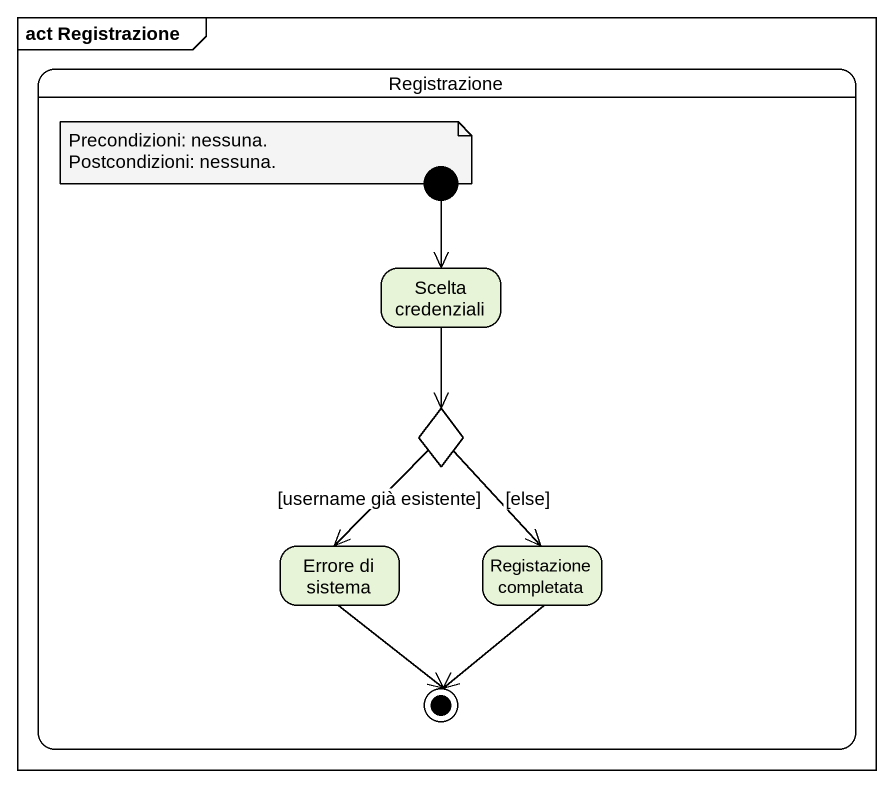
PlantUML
@startuml
mainframe act Registrazione
hide empty description
state Registrazione {
  state "Scelta credenziali" as Scelta_credenziali
  state choice1 <<choice>>
  state "Errore di sistema" as Errore_di_sistema
  state "Registazione completata" as Registazione_completata
  [*] --> Scelta_credenziali
  Errore_di_sistema --> [*]
  Registazione_completata --> [*]
}
Scelta_credenziali --> choice1
choice1 --> Errore_di_sistema : [username già esistente]
choice1 --> Registazione_completata : [else]
note as N1
  Precondizioni: nessuna.
  Postcondizioni: nessuna.
end note
@enduml
